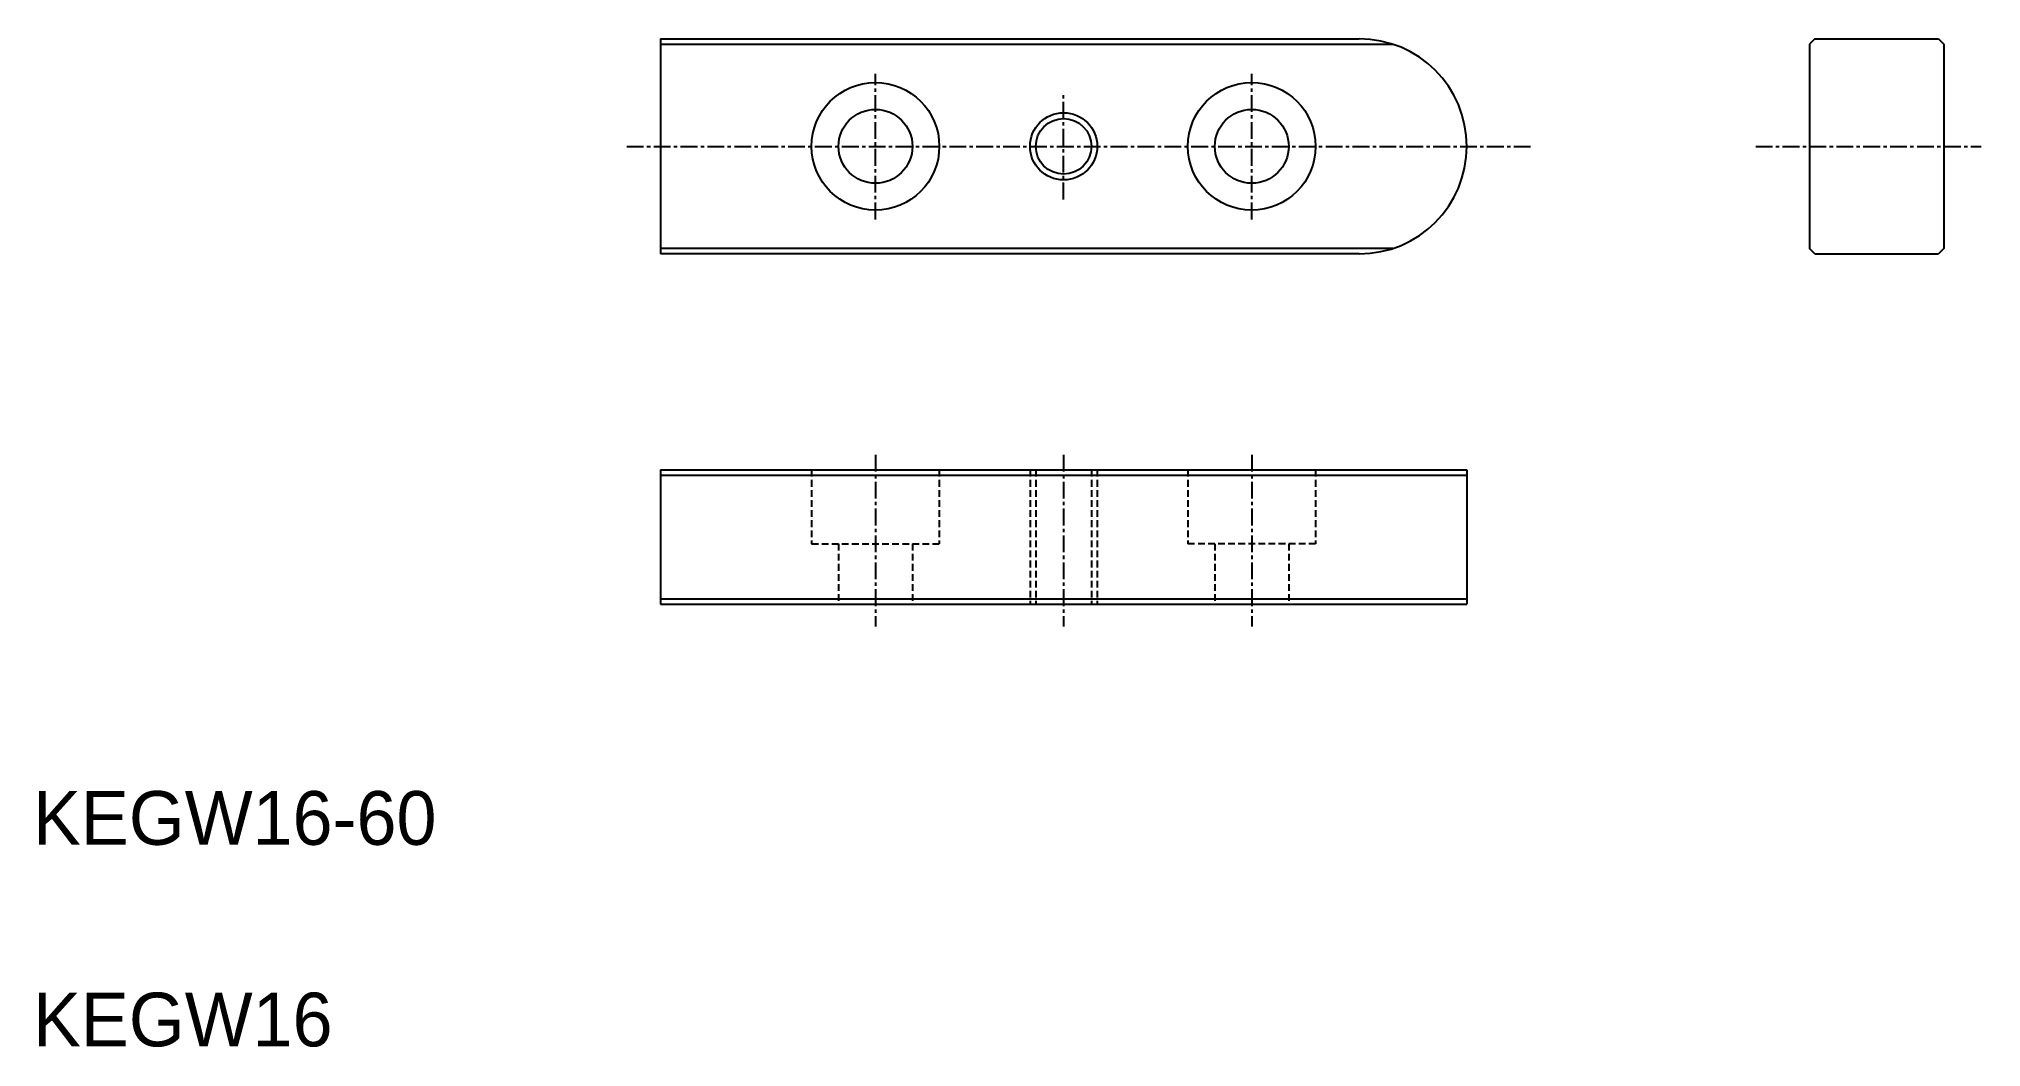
# Model space of a CAD drawing. Extents: x 10 to 155, y 10 to 85.
import ezdxf

# ---------------------------------------------------------------- set-up
doc = ezdxf.new("R2010")
doc.units = 0
doc.linetypes.add('CENTER', pattern=[2, 1.25, -0.25, 0.25, -0.25])
doc.linetypes.add('DASHED', pattern=[0.75, 0.5, -0.25])
doc.layers.get('0').update_dxf_attribs({"linetype": 'CONTINUOUS'})
doc.layers.add('CENTER', color=1, linetype='CENTER')

msp = doc.modelspace()

# ---------------------------------------------------------------- linework, layer by layer
at = {"color": 7, "linetype": 'CONTINUOUS'}
for p, q in [((56.69, 84.98), (108.69, 84.98)), ((56.69, 84.98), (56.69, 68.98)), ((142.59, 84.98), (142.19, 84.58)), ((142.19, 84.58), (142.19, 69.38)), ((142.59, 84.98), (151.79, 84.98)), ((151.79, 84.98), (152.19, 84.58)), ((152.19, 84.58), (152.19, 69.38)), ((56.69, 76.98), (56.69, 76.98)), ((116.69, 76.98), (116.69, 76.98)), ((142.59, 68.98), (142.19, 69.38)), ((152.19, 69.38), (151.79, 68.98)), ((108.69, 68.98), (56.69, 68.98)), ((142.59, 68.98), (151.79, 68.98)), ((56.69, 52.9), (116.69, 52.9)), ((56.69, 52.9), (56.69, 42.9)), ((116.69, 52.9), (116.69, 42.9)), ((56.69, 42.9), (116.69, 42.9))]:
    msp.add_line(p, q, dxfattribs=at)
at = {"color": 3, "linetype": 'CONTINUOUS'}
for p, q in [((56.69, 84.58), (111.19, 84.58)), ((111.19, 69.38), (56.69, 69.38)), ((56.69, 52.5), (116.69, 52.5)), ((56.69, 43.3), (116.69, 43.3))]:
    msp.add_line(p, q, dxfattribs=at)
at = {"color": 3, "linetype": 'DASHED'}
for p, q in [((67.94, 52.9), (67.94, 47.4)), ((77.44, 52.9), (77.44, 47.4)), ((84.19, 52.9), (84.19, 42.9)), ((84.62, 52.9), (84.62, 42.9)), ((88.76, 52.9), (88.76, 42.9)), ((89.19, 52.9), (89.19, 42.9)), ((95.94, 52.9), (95.94, 47.4)), ((105.44, 52.9), (105.44, 47.4)), ((67.94, 47.4), (77.44, 47.4)), ((67.94, 47.4), (77.44, 47.4)), ((69.94, 47.4), (69.94, 42.9)), ((75.44, 47.4), (75.44, 42.9)), ((105.44, 47.4), (95.94, 47.4)), ((105.44, 47.4), (95.94, 47.4)), ((97.94, 47.4), (97.94, 42.9)), ((103.44, 47.4), (103.44, 42.9))]:
    msp.add_line(p, q, dxfattribs=at)
at = {"color": 7, "linetype": 'CONTINUOUS'}
for centre, radius in [((72.69, 76.98), 4.75), ((100.69, 76.98), 4.75), ((72.69, 76.98), 2.75), ((100.69, 76.98), 2.75), ((86.69, 76.98), 2.07)]:
    msp.add_circle(centre, radius, dxfattribs=at)
at = {"color": 3, "linetype": 'CONTINUOUS'}
msp.add_circle((86.69, 76.98), 2.5, dxfattribs=at)
at = {"color": 7, "linetype": 'CONTINUOUS'}
for start, end in [(0, 90), (270, 0)]:
    msp.add_arc((108.69, 76.98), 8, start, end, dxfattribs=at)
at = {"layer": 'CENTER', "color": 1, "linetype": 'CENTER'}
for p, q in [((72.69, 71.54), (72.69, 82.38)), ((100.69, 71.54), (100.69, 82.38)), ((86.69, 73.03), (86.69, 81.04)), ((54.19, 76.98), (121.69, 76.98)), ((138.19, 76.98), (154.96, 76.98)), ((72.69, 54.02), (72.69, 41.24)), ((86.69, 54.02), (86.69, 41.24)), ((100.69, 54.02), (100.69, 41.24))]:
    msp.add_line(p, q, dxfattribs=at)

# ---------------------------------------------------------------- texts
at = {"color": 7, "linetype": 'CONTINUOUS'}
for s, p in [('KEGW16-60', (10, 25)), ('KEGW16', (10, 10))]:
    msp.add_text(s, height=4, dxfattribs=at).set_placement(p)

doc.saveas('drawing.dxf')
